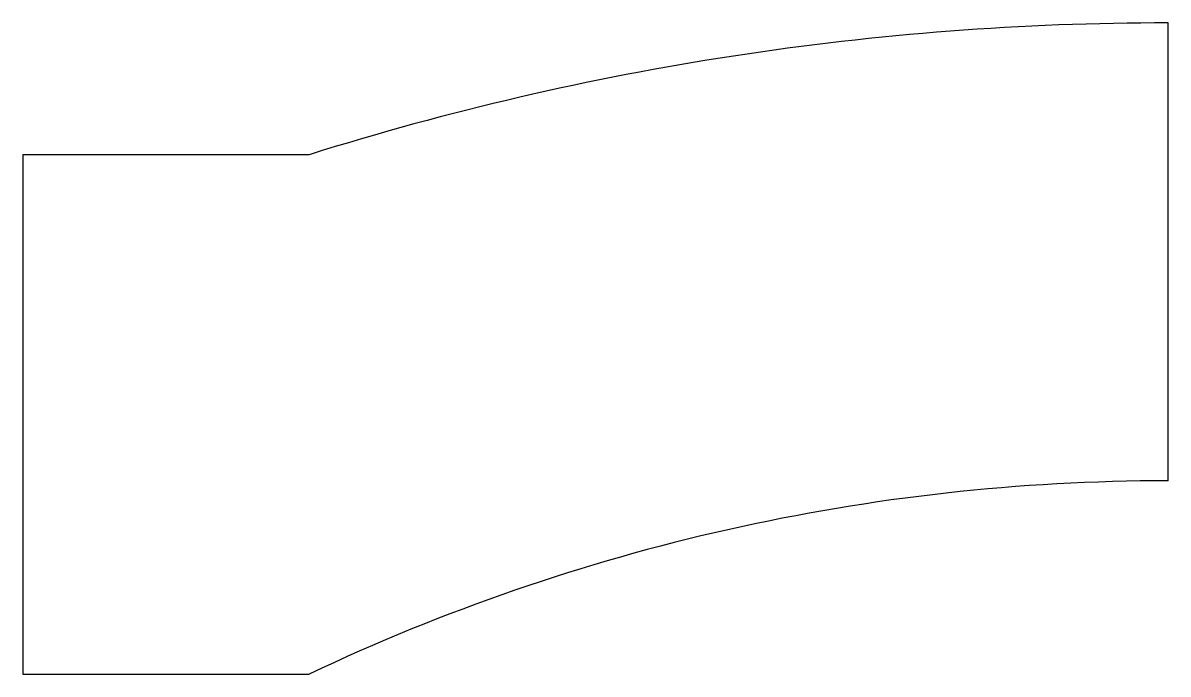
# Model space of a CAD drawing. Header units: metres. Extents: x -20 to 0, y -7.4 to 4.
import ezdxf

# ---------------------------------------------------------------- set-up
doc = ezdxf.new("R2010")
doc.units = ezdxf.units.M

msp = doc.modelspace()

# ---------------------------------------------------------------- linework, layer by layer
at = {"layer": 'PARAMETRIX'}
for p, q in [((0, -4), (0, 4)), ((-15, 1.697), (-20, 1.697)), ((-20, 1.697), (-20, -7.3772)), ((-20, -7.3772), (-15, -7.3772))]:
    msp.add_line(p, q, dxfattribs=at)
for centre, radius, end in [((0, -46), 50, 107.4576), ((0, -39), 35, 115.3769)]:
    msp.add_arc(centre, radius, 90, end, dxfattribs=at)

doc.saveas('drawing.dxf')
